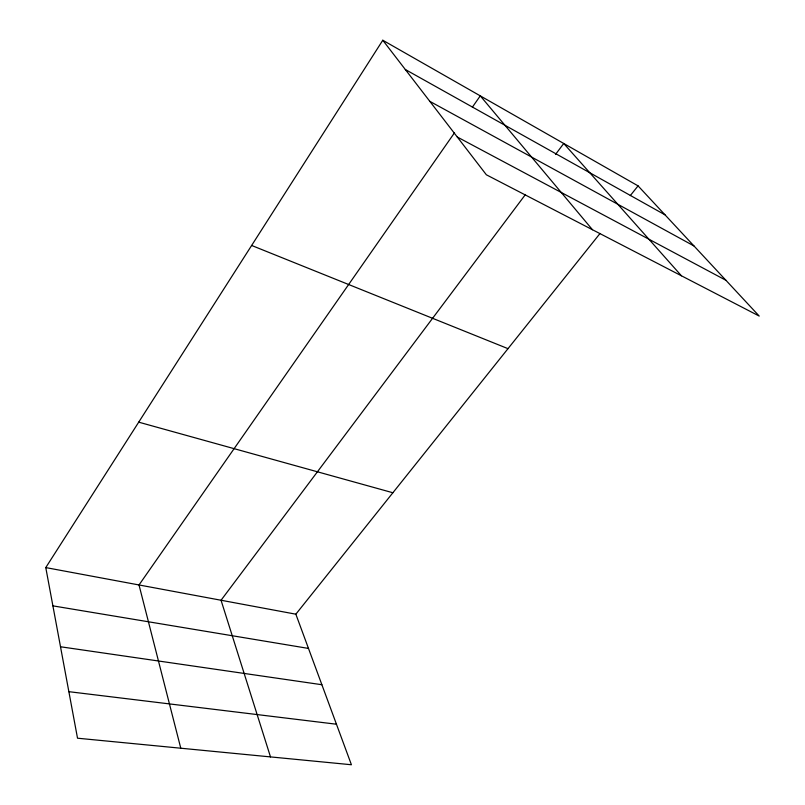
<?xml version="1.0" encoding="UTF-8"?>
<svg xmlns="http://www.w3.org/2000/svg" width="805" height="805" viewBox="0 0 805 805"><rect width="100%" height="100%" fill="white"/><g stroke="black" fill="none" stroke-linecap="round" stroke-linejoin="round"><path stroke-width="1.21" d="M600.017 233.49L295.848 614.185L351.413 764.75L77.522 738.205L45.774 567.585L382.788 40.25L638.063 185.875L759.226 316.073L486.371 174.796L382.788 40.25M454.523 132.765L139.013 584.963L180.783 748.217M472.404 107.135L480.273 95.855L592.48 229.737M525.484 194.468L221.043 600.248L270.5 756.911M555.49 154.48L563.742 143.481L681.443 275.803M630.295 195.595L638.063 185.875M68.868 691.676L336.46 724.218M60.506 646.767L321.879 684.723M52.899 605.863L308.486 648.428M45.774 567.585L295.848 614.185M138.712 422.162L392.87 492.751M251.633 245.465L507.995 348.656M457.29 137.021L725.929 280.291M429.83 101.35L693.97 245.958M405.307 69.502L665.021 214.844"/></g></svg>
